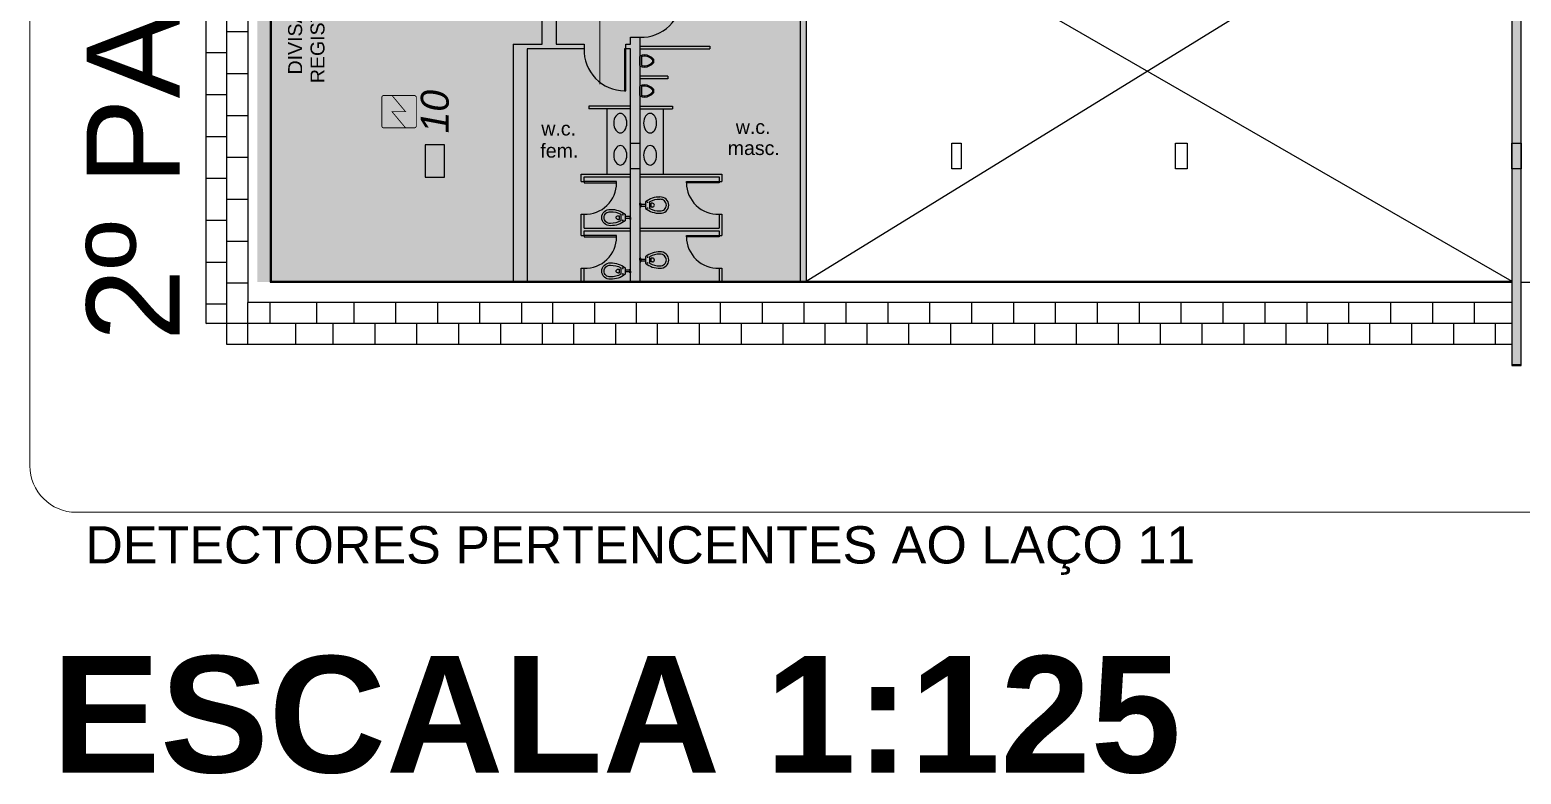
# Model space of a CAD drawing. Header units: metres. Extents: x -331 to 2982, y 362 to 2539.
# Drawn here: x 741.17 to 773.21, y 1841.94 to 1857.93 of the extents above; entities that cross this region are included whole.
import ezdxf
from ezdxf.enums import TextEntityAlignment as Align

# ---------------------------------------------------------------- set-up
doc = ezdxf.new("R2010")
doc.units = ezdxf.units.M
doc.layers.add('_corredores', color=251, linetype='Continuous', plot=False)
doc.layers.add('_salas', color=251, linetype='Continuous', plot=False)
for name, color, linetype in [('ALV', 251, 'Continuous'), ('CX', 251, 'Continuous'), ('Det', 251, 'Continuous'), ('DET. FUMAÇA', 1, 'Continuous'), ('Div', 251, 'Continuous'), ('Est', 251, 'Continuous'), ('Mob', 251, 'Continuous'), ('SALAS NOVAS', 7, 'Continuous'), ('Texto_Salas', 251, 'Continuous'), ('vid', 251, 'Continuous')]:
    doc.layers.add(name, color=color, linetype=linetype)
doc.styles.add('ARIAL', font='arial.ttf')
doc.styles.add('DESTAQUE', font='arial.ttf', dxfattribs={"height": 0.4})
doc.styles.get("Standard").update_dxf_attribs({"font": 'arial.ttf', "height": 0.3})
doc.styles.add('X3G_ENTITY_1416AFBF', font='arial.ttf', dxfattribs={"height": 0.6})
doc.styles.add('X3G_ENTITY_1421C020', font='arialbd.ttf', dxfattribs={"height": 2.5})

# ---------------------------------------------------------------- blocks, each defined once
blk = doc.blocks.new('VASO')
at = {"layer": 'Mob'}
for p, q in [((302.351, 172.465), (302.38, 172.465)), ((302.351, 172.383), (302.38, 172.383)), ((302.38, 172.465), (302.38, 172.383)), ((302.411, 172.354), (302.411, 172.494)), ((302.499, 172.354), (302.499, 172.494)), ((302.599, 172.444), (302.499, 172.444)), ((302.599, 172.404), (302.499, 172.404)), ((302.599, 172.444), (302.599, 172.455)), ((302.599, 172.404), (302.599, 172.444)), ((302.599, 172.404), (302.599, 172.393)), ((302.619, 172.464), (302.609, 172.464)), ((302.619, 172.383), (302.609, 172.383)), ((302.619, 172.424), (302.619, 172.464)), ((302.619, 172.424), (302.619, 172.383))]:
    blk.add_line(p, q, dxfattribs=at)
for centre in [(302.453, 172.486), (302.453, 172.362)]:
    blk.add_circle(centre, 0.00707, dxfattribs=at)
for centre, radius, start, end in [((302.178, 172.42), 0.179, 86.6811, 178.7962), ((302.178, 172.427), 0.179, 181.2038, 273.3189), ((302.178, 172.42), 0.129, 86.6811, 178.7962), ((302.178, 172.427), 0.129, 181.2038, 273.3189), ((302.205, 172.134), 0.464, 50.6979, 92.0637), ((302.205, 172.713), 0.464, 267.9363, 309.3021), ((302.205, 172.134), 0.414, 60.1325, 92.0637), ((302.205, 172.713), 0.414, 267.9363, 299.8675), ((302.349, 172.422), 0.043, 86.6811, 178.7962), ((302.349, 172.426), 0.043, 181.2038, 273.3189), ((302.609, 172.455), 0.00935, 90, 180), ((302.609, 172.393), 0.00935, 180, 270)]:
    blk.add_arc(centre, radius, start, end, dxfattribs=at)
blk = doc.blocks.new('Detector de fumaça')
at = {"layer": 'DET. FUMAÇA', "linetype": 'Continuous', "lineweight": 15, "const_width": 0.0187}
blk.add_lwpolyline([(774.599, 539.816), (775.249, 539.816, -0.414214), (775.296, 539.769), (775.296, 539.167, -0.414214), (775.249, 539.12), (774.599, 539.12, -0.414214), (774.553, 539.167), (774.553, 539.769, -0.414214)], format="xyb", close=True, dxfattribs=at)
blk.add_lwpolyline([(774.773, 539.816), (775.064, 539.468), (774.773, 539.468), (775.064, 539.12)], dxfattribs=at)

msp = doc.modelspace()

# ---------------------------------------------------------------- hatches: boundary and pattern name
at = {"layer": '_corredores', "transparency": 33554508}
h = msp.add_hatch(color=256, dxfattribs=at)
h.dxf.hatch_style = 1
h.paths.add_polyline_path([(851.609, 1924.544), (870.379, 1924.544), (870.379, 1926.38), (870.189, 1926.38), (870.189, 1926.577), (870.003, 1926.764), (866.304, 1926.765), (866.288, 1926.731), (866.184, 1926.814), (865.422, 1927.574), (863.994, 1927.574), (862.566, 1927.574), (861.756, 1926.765), (861.72, 1926.765), (861.716, 1926.764), (861.703, 1926.763), (861.685, 1926.763), (858.091, 1926.765), (857.744, 1926.418), (857.397, 1926.765), (853.804, 1926.765), (853.788, 1926.731), (853.684, 1926.814), (852.922, 1927.574), (851.494, 1927.574), (849.748, 1927.574), (849.748, 1926.814), (849.608, 1926.814), (849.608, 1929.894), (841.234, 1929.894), (841.234, 1928.054), (840.474, 1928.054), (840.474, 1927.096), (840.756, 1926.814), (840.374, 1926.432), (840.042, 1926.765), (836.434, 1926.765), (836.419, 1926.731), (836.314, 1926.814), (835.553, 1927.574), (834.124, 1927.574), (832.696, 1927.574), (831.886, 1926.765), (831.85, 1926.765), (831.847, 1926.764), (831.833, 1926.763), (831.815, 1926.763), (828.221, 1926.765), (827.874, 1926.418), (827.528, 1926.765), (823.934, 1926.765), (823.918, 1926.731), (823.814, 1926.814), (823.052, 1927.574), (821.624, 1927.574), (820.195, 1927.574), (819.385, 1926.765), (819.35, 1926.765), (819.346, 1926.764), (819.333, 1926.763), (819.315, 1926.763), (815.721, 1926.765), (815.374, 1926.418), (815.027, 1926.765), (811.434, 1926.765), (811.418, 1926.731), (811.314, 1926.814), (810.552, 1927.574), (809.124, 1927.574), (807.695, 1927.574), (806.886, 1926.765), (806.85, 1926.765), (806.846, 1926.764), (806.833, 1926.763), (806.815, 1926.763), (803.221, 1926.765), (802.874, 1926.418), (802.527, 1926.765), (798.934, 1926.765), (798.918, 1926.731), (798.814, 1926.814), (798.052, 1927.574), (796.624, 1927.574), (795.195, 1927.574), (794.386, 1926.765), (794.35, 1926.765), (794.346, 1926.764), (794.333, 1926.763), (794.315, 1926.763), (790.721, 1926.765), (790.374, 1926.418), (790.027, 1926.765), (786.434, 1926.765), (786.418, 1926.731), (786.314, 1926.814), (785.552, 1927.574), (784.124, 1927.574), (782.696, 1927.574), (781.886, 1926.765), (781.85, 1926.765), (781.846, 1926.764), (781.833, 1926.763), (781.815, 1926.763), (778.221, 1926.765), (777.874, 1926.418), (777.527, 1926.765), (773.934, 1926.765), (773.918, 1926.731), (773.814, 1926.814), (773.052, 1927.574), (771.624, 1927.574), (770.196, 1927.574), (769.386, 1926.765), (769.35, 1926.765), (769.347, 1926.764), (769.333, 1926.763), (769.315, 1926.763), (765.615, 1926.764), (765.429, 1926.577), (765.429, 1926.38), (765.239, 1926.38), (765.239, 1924.544), (770.084, 1924.544), (770.084, 1914.631), (770.394, 1914.631), (770.394, 1905.511), (765.009, 1905.511), (765.009, 1910.811), (763.809, 1910.811), (763.809, 1905.511), (755.909, 1905.511), (755.909, 1910.811), (754.809, 1910.811), (754.809, 1905.511), (746.059, 1905.511), (746.059, 1901.896), (748.429, 1901.896), (748.429, 1903.596), (748.029, 1903.596), (748.029, 1903.796), (754.454, 1903.796), (754.454, 1903.596), (754.129, 1903.596), (754.129, 1901.896), (754.454, 1901.896), (754.454, 1901.696), (754.454, 1901.171), (757.954, 1901.171), (757.954, 1903.571), (757.954, 1903.771), (768.009, 1903.771), (768.009, 1903.751), (768.814, 1903.751), (768.814, 1895.791), (767.984, 1895.791), (767.984, 1895.771), (762.344, 1895.771), (761.069, 1895.771), (761.069, 1893.046), (754.154, 1893.046), (752.479, 1893.046), (752.479, 1860.521), (752.479, 1859.096), (752.479, 1857.621), (754.079, 1857.621), (754.079, 1860.546), (753.904, 1860.546), (753.904, 1863.421), (754.169, 1863.421), (754.169, 1887.631), (760.804, 1887.631), (760.804, 1887.721), (768.909, 1887.721), (770.309, 1887.721), (771.909, 1887.721), (773.009, 1887.721), (775.859, 1887.721), (775.859, 1886.621), (777.159, 1886.621), (777.159, 1887.721), (788.759, 1887.721), (788.759, 1886.621), (790.059, 1886.621), (790.059, 1887.721), (802.309, 1887.721), (804.009, 1887.721), (844.959, 1887.721), (844.959, 1887.896), (845.259, 1887.896), (845.259, 1887.543), (845.259, 1863.221), (807.109, 1863.221), (807.109, 1860.671), (807.109, 1860.571), (806.556, 1860.571), (806.556, 1858.751), (806.556, 1855.871), (806.556, 1855.143), (807.956, 1855.143), (807.956, 1857.121), (809.134, 1857.121), (809.134, 1860.671), (845.259, 1860.671), (845.259, 1855.977), (846.384, 1855.977), (846.384, 1856.871), (846.034, 1856.871), (846.034, 1856.971), (846.434, 1856.971), (846.434, 1860.671), (849.184, 1860.671), (849.184, 1856.971), (849.584, 1856.971), (849.584, 1856.871), (849.234, 1856.871), (849.234, 1855.977), (850.459, 1855.977), (850.459, 1860.671), (859.459, 1860.671), (859.459, 1863.221), (849.559, 1863.221), (849.559, 1888.221), (849.659, 1888.221), (849.659, 1887.721), (854.289, 1887.721), (854.289, 1895.621), (859.259, 1895.621), (859.259, 1905.521), (857.359, 1905.521), (857.359, 1905.621), (858.034, 1905.621), (858.034, 1908.221), (853.709, 1908.221), (853.709, 1908.184), (853.609, 1908.184), (853.609, 1910.121), (850.859, 1910.121), (850.86, 1912.861), (849.659, 1912.861), (849.659, 1908.921), (852.409, 1908.921), (852.409, 1903.771), (852.409, 1895.701), (852.409, 1890.371), (849.559, 1890.371), (849.559, 1908.921), (849.559, 1912.961), (852.259, 1912.961), (852.259, 1914.631), (851.609, 1914.631)])
h.paths.add_polyline_path([(845.929, 1914.631), (846.006, 1914.631), (846.006, 1905.511), (844.999, 1905.511), (844.999, 1909.911), (845.009, 1910.811), (843.809, 1910.811), (843.809, 1905.511), (835.009, 1905.511), (835.009, 1910.811), (833.809, 1910.811), (833.809, 1905.511), (825.009, 1905.511), (825.009, 1910.811), (823.809, 1910.811), (823.809, 1905.511), (815.009, 1905.511), (815.009, 1910.811), (813.809, 1910.811), (813.809, 1905.511), (805.009, 1905.511), (805.009, 1910.811), (803.809, 1910.811), (803.809, 1905.511), (795.009, 1905.511), (795.009, 1910.811), (793.809, 1910.811), (793.809, 1905.511), (785.009, 1905.511), (785.009, 1910.811), (783.809, 1910.811), (783.809, 1905.511), (775.009, 1905.511), (775.009, 1910.811), (773.979, 1910.811), (773.979, 1905.511), (773.194, 1905.511), (773.194, 1914.631), (773.124, 1914.631), (773.124, 1920.111), (775.144, 1920.111), (775.144, 1921.611), (775.124, 1921.611), (775.124, 1922.031), (773.624, 1922.031), (773.624, 1921.611), (773.164, 1921.611), (773.164, 1924.544), (845.929, 1924.543), (845.929, 1921.611), (845.469, 1921.611), (845.469, 1922.031), (843.969, 1922.031), (843.969, 1921.611), (843.949, 1920.111), (845.929, 1920.111)], flags=16)
h.paths.add_polyline_path([(851.494, 1926.432), (851.112, 1926.814), (851.494, 1927.196), (851.876, 1926.814)], flags=16)
h.paths.add_polyline_path([(845.244, 1926.432), (844.862, 1926.814), (845.244, 1927.196), (845.626, 1926.814)], flags=16)
h.paths.add_polyline_path([(845.119, 1903.801), (845.119, 1895.821), (845.259, 1895.821), (845.259, 1890.321), (839.659, 1890.321), (775.859, 1890.321), (772.984, 1890.321), (772.984, 1895.791), (771.754, 1895.791), (771.754, 1903.746), (773.099, 1903.746), (773.099, 1903.801)], flags=16)
h.paths.add_polyline_path([(834.506, 1926.814), (834.124, 1926.432), (833.742, 1926.814), (834.124, 1927.196)], flags=16)
h.paths.add_polyline_path([(863.612, 1926.814), (863.994, 1927.196), (864.376, 1926.814), (863.994, 1926.432)], flags=16)
h.paths.add_polyline_path([(845.259, 1895.821), (845.259, 1890.321), (839.659, 1890.321), (775.859, 1890.321), (772.984, 1890.321), (772.984, 1895.821), (775.859, 1895.821), (839.659, 1895.821)], flags=0)
h.paths.add_polyline_path([(822.006, 1926.814), (821.624, 1926.432), (821.242, 1926.814), (821.624, 1927.196)], flags=16)
h.paths.add_polyline_path([(809.506, 1926.814), (809.124, 1926.432), (808.742, 1926.814), (809.124, 1927.196)], flags=16)
h.paths.add_polyline_path([(797.006, 1926.814), (796.624, 1926.432), (796.242, 1926.814), (796.624, 1927.196)], flags=16)
h.paths.add_polyline_path([(784.506, 1926.814), (784.124, 1926.432), (783.742, 1926.814), (784.124, 1927.196)], flags=16)
h.paths.add_polyline_path([(772.006, 1926.814), (771.624, 1926.432), (771.242, 1926.814), (771.624, 1927.196)], flags=16)
edge = h.paths.add_edge_path(flags=16)
edge.add_line((767.555, 1893.924), (767.408, 1893.821))
edge.add_line((767.408, 1893.821), (767.203, 1894.065))
edge.add_line((767.203, 1894.065), (766.309, 1893.171))
edge.add_arc((765.909, 1892.771), 0.565, -45, 45, ccw=False)
edge.add_line((766.309, 1892.372), (767.203, 1891.477))
edge.add_line((767.203, 1891.477), (767.408, 1891.721))
edge.add_line((767.408, 1891.721), (767.555, 1891.618))
edge.add_arc((765.909, 1892.771), 2.01, 35, 325, ccw=False)
at = {"layer": '_salas', "transparency": 33554559}
h = msp.add_hatch(color=256, dxfattribs=at)
h.dxf.hatch_style = 1
h.paths.add_polyline_path([(746.059, 1852.511), (757.849, 1852.511), (757.849, 1860.546), (754.079, 1860.546), (754.079, 1857.621), (752.479, 1857.621), (752.479, 1859.096), (752.479, 1860.521), (752.479, 1893.246), (746.059, 1893.246)])
h = msp.add_hatch(color=256, dxfattribs=at)
h.dxf.hatch_style = 1
h.paths.add_polyline_path([(770.509, 1887.521), (773.009, 1887.521), (773.009, 1887.721), (771.909, 1887.721), (770.309, 1887.721), (768.909, 1887.721), (760.804, 1887.721), (760.804, 1887.631), (760.804, 1887.521), (762.299, 1887.521), (762.309, 1863.421), (757.849, 1863.421), (757.849, 1861.271), (762.385, 1861.271), (762.385, 1861.321), (770.309, 1861.321), (770.309, 1861.071), (770.509, 1861.071), (770.509, 1863.271), (773.009, 1863.271), (773.009, 1850.721), (773.209, 1850.721), (773.209, 1866.521), (773.009, 1866.521), (773.009, 1863.421), (770.509, 1863.421)])
h = msp.add_hatch(color=256, dxfattribs=at)
h.dxf.hatch_style = 1
h.paths.add_polyline_path([(773.009, 1863.271), (773.009, 1850.721), (773.209, 1850.721), (773.209, 1866.521), (773.009, 1866.521), (773.009, 1863.421), (770.509, 1863.421), (770.509, 1863.271)])

# ---------------------------------------------------------------- linework, layer by layer
at = {"layer": 'ALV', "color": 251}
for p, q in [((773.209, 1850.721), (773.209, 1866.521)), ((773.009, 1861.871), (773.009, 1850.721)), ((757.849, 1861.271), (757.849, 1852.531)), ((757.729, 1852.531), (757.729, 1858.771)), ((752.179, 1857.621), (752.179, 1857.771)), ((752.179, 1857.621), (752.179, 1857.771)), ((754.079, 1857.621), (754.079, 1857.771)), ((754.079, 1857.771), (754.279, 1857.771)), ((754.279, 1857.771), (754.279, 1852.531)), ((751.559, 1857.621), (752.179, 1857.621)), ((751.559, 1857.621), (751.559, 1852.531)), ((751.559, 1857.621), (752.179, 1857.621)), ((751.559, 1857.621), (751.559, 1852.531)), ((753.079, 1857.521), (751.859, 1857.521)), ((751.859, 1857.521), (751.859, 1852.531)), ((753.079, 1857.521), (751.859, 1857.521)), ((751.859, 1857.521), (751.859, 1852.531)), ((752.483, 1857.621), (753.079, 1857.621)), ((753.079, 1857.621), (753.079, 1857.521)), ((753.079, 1857.621), (753.079, 1857.521)), ((753.979, 1857.521), (753.979, 1857.621)), ((753.979, 1857.621), (754.079, 1857.621)), ((754.079, 1857.521), (753.979, 1857.521)), ((754.079, 1852.531), (754.079, 1857.521)), ((754.079, 1857.421), (754.079, 1857.421))]:
    msp.add_line(p, q, dxfattribs=at)
at = {"layer": 'ALV'}
for p, q in [((752.179, 1857.621), (752.179, 1864.869)), ((752.483, 1864.869), (752.483, 1857.621)), ((751.559, 1857.621), (751.559, 1852.531)), ((751.559, 1857.621), (752.179, 1857.621)), ((751.859, 1857.521), (751.859, 1852.531))]:
    msp.add_line(p, q, dxfattribs=at)
at = {"layer": 'CX'}
for p, q in [((753.019, 1854.671), (753.019, 1854.831)), ((753.019, 1853.511), (753.019, 1853.971)), ((753.019, 1852.531), (753.019, 1852.811))]:
    msp.add_line(p, q, dxfattribs=at)
at = {"layer": 'CX', "color": 251, "ltscale": 8}
for points in [[(753.979, 1857.521), (753.949, 1857.521), (753.949, 1856.621), (753.979, 1856.621)], [(753.079, 1854.671), (753.079, 1854.641), (753.779, 1854.641), (753.779, 1854.671)], [(755.979, 1854.671), (755.979, 1854.641), (755.279, 1854.641), (755.279, 1854.671)], [(753.079, 1853.511), (753.079, 1853.481), (753.779, 1853.481), (753.779, 1853.511)], [(755.979, 1853.511), (755.979, 1853.481), (755.279, 1853.481), (755.279, 1853.511)]]:
    msp.add_lwpolyline(points, close=True, dxfattribs=at)
for centre, radius, start, end in [((754.309, 1858.641), 0.871, 268.058, 0), ((753.949, 1857.492), 0.871, 178.058, 270), ((753.108, 1854.641), 0.671, 267.4911, 0), ((755.95, 1854.641), 0.671, 180, 272.5089), ((753.108, 1853.481), 0.671, 267.4911, 0), ((755.95, 1853.481), 0.671, 180, 272.5089)]:
    msp.add_arc(centre, radius, start, end, dxfattribs=at)
at = {"layer": 'Det', "color": 251}
for p, q in [((744.959, 1851.621), (744.959, 1893.046)), ((745.409, 1851.621), (745.409, 1893.046)), ((745.859, 1893.046), (745.859, 1852.071)), ((745.859, 1893.046), (745.859, 1852.071)), ((757.849, 1852.531), (773.009, 1861.871)), ((757.849, 1861.271), (773.009, 1852.531)), ((744.959, 1857.891), (744.959, 1857.891)), ((745.409, 1857.891), (745.859, 1857.891)), ((745.409, 1857.891), (745.859, 1857.891)), ((744.959, 1857.441), (745.409, 1857.441)), ((744.959, 1856.991), (744.959, 1856.991)), ((745.409, 1856.991), (745.859, 1856.991)), ((745.409, 1856.991), (745.859, 1856.991)), ((744.959, 1856.541), (745.409, 1856.541)), ((744.959, 1856.091), (744.959, 1856.091)), ((745.409, 1856.091), (745.859, 1856.091)), ((745.409, 1856.091), (745.859, 1856.091)), ((744.959, 1855.641), (745.409, 1855.641)), ((744.959, 1855.191), (744.959, 1855.191)), ((745.409, 1855.191), (745.859, 1855.191)), ((745.409, 1855.191), (745.859, 1855.191)), ((744.959, 1854.741), (745.409, 1854.741)), ((744.959, 1854.291), (744.959, 1854.291)), ((745.409, 1854.291), (745.859, 1854.291)), ((745.409, 1854.291), (745.859, 1854.291)), ((744.959, 1853.841), (745.409, 1853.841)), ((744.959, 1853.391), (744.959, 1853.391)), ((745.409, 1853.391), (745.859, 1853.391)), ((745.409, 1853.391), (745.859, 1853.391)), ((744.959, 1852.941), (745.409, 1852.941)), ((744.959, 1852.491), (744.959, 1852.491)), ((745.409, 1852.491), (745.859, 1852.491)), ((745.409, 1852.491), (745.859, 1852.491)), ((744.959, 1852.041), (745.409, 1852.041)), ((773.009, 1852.071), (745.859, 1852.071)), ((745.859, 1851.621), (745.859, 1852.071)), ((746.339, 1851.621), (746.339, 1852.071)), ((747.339, 1851.621), (747.339, 1852.071)), ((748.139, 1851.621), (748.139, 1852.071)), ((749.039, 1851.621), (749.039, 1852.071)), ((749.939, 1851.621), (749.939, 1852.071)), ((750.839, 1851.621), (750.839, 1852.071)), ((751.739, 1851.621), (751.739, 1852.071)), ((752.409, 1851.621), (752.409, 1852.071)), ((753.309, 1851.621), (753.309, 1852.071)), ((754.209, 1851.621), (754.209, 1852.071)), ((755.109, 1851.621), (755.109, 1852.071)), ((756.009, 1851.621), (756.009, 1852.071)), ((756.909, 1851.621), (756.909, 1852.071)), ((757.809, 1851.621), (757.809, 1852.071)), ((758.709, 1851.621), (758.709, 1852.071)), ((759.609, 1851.621), (759.609, 1852.071)), ((760.509, 1851.621), (760.509, 1852.071)), ((761.409, 1851.621), (761.409, 1852.071)), ((762.309, 1851.621), (762.309, 1852.071)), ((763.209, 1851.621), (763.209, 1852.071)), ((764.109, 1851.621), (764.109, 1852.071)), ((765.009, 1851.621), (765.009, 1852.071)), ((765.459, 1852.071), (765.459, 1852.071)), ((765.909, 1851.621), (765.909, 1852.071)), ((766.359, 1852.071), (766.359, 1852.071)), ((766.809, 1851.621), (766.809, 1852.071)), ((767.259, 1852.071), (767.259, 1852.071)), ((767.709, 1851.621), (767.709, 1852.071)), ((768.159, 1852.071), (768.159, 1852.071)), ((768.609, 1851.621), (768.609, 1852.071)), ((769.059, 1852.071), (769.059, 1852.071)), ((769.509, 1851.621), (769.509, 1852.071)), ((769.959, 1852.071), (769.959, 1852.071)), ((770.409, 1851.621), (770.409, 1852.071)), ((770.859, 1852.071), (770.859, 1852.071)), ((771.309, 1851.621), (771.309, 1852.071)), ((771.759, 1852.071), (771.759, 1852.071)), ((772.209, 1851.621), (772.209, 1852.071)), ((772.659, 1852.071), (772.659, 1852.071)), ((745.409, 1851.621), (744.959, 1851.621)), ((744.959, 1851.591), (744.959, 1851.591)), ((745.409, 1851.171), (745.409, 1851.621)), ((745.859, 1851.621), (745.409, 1851.621)), ((773.009, 1851.621), (745.859, 1851.621)), ((745.859, 1851.171), (745.859, 1851.621)), ((746.889, 1851.171), (746.889, 1851.621)), ((747.689, 1851.171), (747.689, 1851.621)), ((748.589, 1851.171), (748.589, 1851.621)), ((749.489, 1851.171), (749.489, 1851.621)), ((750.389, 1851.171), (750.389, 1851.621)), ((751.289, 1851.171), (751.289, 1851.621)), ((752.189, 1851.171), (752.189, 1851.621)), ((752.859, 1851.171), (752.859, 1851.621)), ((753.759, 1851.171), (753.759, 1851.621)), ((754.659, 1851.171), (754.659, 1851.621)), ((755.559, 1851.171), (755.559, 1851.621)), ((756.459, 1851.171), (756.459, 1851.621)), ((757.359, 1851.171), (757.359, 1851.621)), ((758.259, 1851.171), (758.259, 1851.621)), ((759.159, 1851.171), (759.159, 1851.621)), ((760.059, 1851.171), (760.059, 1851.621)), ((760.959, 1851.171), (760.959, 1851.621)), ((761.859, 1851.171), (761.859, 1851.621)), ((762.759, 1851.171), (762.759, 1851.621)), ((763.659, 1851.171), (763.659, 1851.621)), ((764.559, 1851.171), (764.559, 1851.621)), ((765.459, 1851.171), (765.459, 1851.621)), ((766.359, 1851.171), (766.359, 1851.621)), ((767.259, 1851.171), (767.259, 1851.621)), ((768.159, 1851.171), (768.159, 1851.621)), ((769.059, 1851.171), (769.059, 1851.621)), ((769.959, 1851.171), (769.959, 1851.621)), ((770.859, 1851.171), (770.859, 1851.621)), ((771.759, 1851.171), (771.759, 1851.621)), ((772.659, 1851.171), (772.659, 1851.621)), ((773.009, 1851.171), (745.409, 1851.171)), ((745.439, 1851.171), (745.439, 1851.171)), ((746.339, 1851.171), (746.339, 1851.171)), ((747.339, 1851.171), (747.339, 1851.171)), ((748.139, 1851.171), (748.139, 1851.171)), ((749.039, 1851.171), (749.039, 1851.171)), ((749.939, 1851.171), (749.939, 1851.171)), ((750.839, 1851.171), (750.839, 1851.171)), ((751.739, 1851.171), (751.739, 1851.171)), ((752.409, 1851.171), (752.409, 1851.171)), ((753.309, 1851.171), (753.309, 1851.171)), ((754.209, 1851.171), (754.209, 1851.171))]:
    msp.add_line(p, q, dxfattribs=at)
at = {"layer": 'Det'}
for p, q in [((745.859, 1893.046), (745.859, 1852.071)), ((745.409, 1857.891), (745.859, 1857.891)), ((745.409, 1856.991), (745.859, 1856.991)), ((745.409, 1856.091), (745.859, 1856.091)), ((745.409, 1855.191), (745.859, 1855.191)), ((745.409, 1854.291), (745.859, 1854.291)), ((745.409, 1853.391), (745.859, 1853.391)), ((745.409, 1852.491), (745.859, 1852.491))]:
    msp.add_line(p, q, dxfattribs=at)
at = {"layer": 'Div', "color": 230, "linetype": 'Continuous', "lineweight": 0}
for p, q in [((741.174, 1917.572), (741.174, 1848.565)), ((742.174, 1847.565), (785.441, 1847.565))]:
    msp.add_line(p, q, dxfattribs=at)
at = {"layer": 'Div', "color": 150, "linetype": 'Continuous', "lineweight": 0}
msp.add_line((753.42, 1888.505), (753.42, 1856.76), dxfattribs=at)
at = {"layer": 'Div', "lineweight": 0}
for p, q in [((754.279, 1857.581), (755.779, 1857.581)), ((754.279, 1857.521), (755.779, 1857.521)), ((755.779, 1857.581), (755.779, 1857.521)), ((754.879, 1856.936), (754.279, 1856.936)), ((754.879, 1856.876), (754.279, 1856.876)), ((754.879, 1856.936), (754.879, 1856.876)), ((753.179, 1856.291), (753.179, 1856.231)), ((754.079, 1856.291), (753.179, 1856.291)), ((754.079, 1856.231), (753.179, 1856.231)), ((754.279, 1856.291), (754.979, 1856.291)), ((754.279, 1856.231), (754.979, 1856.231)), ((754.979, 1856.291), (754.979, 1856.231)), ((753.019, 1854.831), (754.079, 1854.831)), ((753.019, 1854.671), (753.019, 1854.831)), ((753.019, 1854.671), (753.019, 1854.831)), ((754.279, 1854.831), (756.039, 1854.831)), ((756.039, 1854.831), (756.039, 1854.671)), ((753.019, 1854.671), (753.079, 1854.671)), ((753.019, 1854.671), (753.079, 1854.671)), ((753.079, 1854.671), (753.079, 1854.771)), ((753.079, 1854.771), (754.079, 1854.771)), ((753.079, 1854.671), (753.079, 1854.771)), ((754.279, 1854.771), (755.979, 1854.771)), ((755.979, 1854.771), (755.979, 1854.671)), ((755.979, 1854.671), (756.039, 1854.671)), ((753.019, 1853.511), (753.019, 1853.971)), ((753.019, 1853.971), (753.079, 1853.971)), ((753.019, 1853.511), (753.019, 1853.971)), ((753.019, 1853.971), (753.079, 1853.971)), ((753.079, 1853.671), (753.079, 1853.971)), ((753.079, 1853.671), (753.079, 1853.971)), ((755.979, 1853.971), (755.979, 1853.671)), ((755.979, 1853.971), (756.039, 1853.971)), ((756.039, 1853.971), (756.039, 1853.511)), ((753.079, 1853.671), (754.079, 1853.671)), ((753.079, 1853.511), (753.079, 1853.611)), ((753.079, 1853.611), (754.079, 1853.611)), ((753.079, 1853.511), (753.079, 1853.611)), ((754.279, 1853.671), (755.979, 1853.671)), ((754.279, 1853.611), (755.979, 1853.611)), ((755.979, 1853.611), (755.979, 1853.511)), ((753.019, 1853.511), (753.079, 1853.511)), ((753.019, 1853.511), (753.079, 1853.511)), ((755.979, 1853.511), (756.039, 1853.511)), ((753.019, 1852.531), (753.019, 1852.811)), ((753.019, 1852.811), (753.079, 1852.811)), ((753.019, 1852.531), (753.019, 1852.811)), ((753.019, 1852.811), (753.079, 1852.811)), ((753.079, 1852.531), (753.079, 1852.811)), ((753.079, 1852.531), (753.079, 1852.811)), ((755.979, 1852.811), (755.979, 1852.531)), ((755.979, 1852.811), (756.039, 1852.811)), ((756.039, 1852.811), (756.039, 1852.531))]:
    msp.add_line(p, q, dxfattribs=at)
at = {"layer": 'Div', "color": 251}
for p, q in [((754.279, 1857.581), (755.779, 1857.581)), ((754.279, 1857.521), (755.779, 1857.521)), ((755.779, 1857.581), (755.779, 1857.521)), ((754.879, 1856.936), (754.279, 1856.936)), ((754.879, 1856.876), (754.279, 1856.876)), ((754.879, 1856.936), (754.879, 1856.876)), ((753.179, 1856.291), (753.179, 1856.231)), ((754.079, 1856.291), (753.179, 1856.291)), ((754.079, 1856.231), (753.179, 1856.231)), ((754.279, 1856.291), (754.979, 1856.291)), ((754.279, 1856.231), (754.979, 1856.231)), ((754.979, 1856.291), (754.979, 1856.231)), ((753.019, 1854.831), (754.079, 1854.831)), ((753.019, 1854.671), (753.019, 1854.831)), ((753.019, 1854.671), (753.019, 1854.831)), ((754.279, 1854.831), (756.039, 1854.831)), ((756.039, 1854.831), (756.039, 1854.671)), ((753.019, 1854.671), (753.079, 1854.671)), ((753.019, 1854.671), (753.079, 1854.671)), ((753.079, 1854.671), (753.079, 1854.771)), ((753.079, 1854.771), (754.079, 1854.771)), ((753.079, 1854.671), (753.079, 1854.771)), ((754.279, 1854.771), (755.979, 1854.771)), ((755.979, 1854.771), (755.979, 1854.671)), ((755.979, 1854.671), (756.039, 1854.671)), ((753.019, 1853.511), (753.019, 1853.971)), ((753.019, 1853.971), (753.079, 1853.971)), ((753.019, 1853.511), (753.019, 1853.971)), ((753.019, 1853.971), (753.079, 1853.971)), ((753.079, 1853.671), (753.079, 1853.971)), ((753.079, 1853.671), (753.079, 1853.971)), ((755.979, 1853.971), (755.979, 1853.671)), ((755.979, 1853.971), (756.039, 1853.971)), ((756.039, 1853.971), (756.039, 1853.511)), ((753.079, 1853.671), (754.079, 1853.671)), ((753.079, 1853.511), (753.079, 1853.611)), ((753.079, 1853.611), (754.079, 1853.611)), ((753.079, 1853.511), (753.079, 1853.611)), ((754.279, 1853.671), (755.979, 1853.671)), ((754.279, 1853.611), (755.979, 1853.611)), ((755.979, 1853.611), (755.979, 1853.511)), ((753.019, 1853.511), (753.079, 1853.511)), ((753.019, 1853.511), (753.079, 1853.511)), ((755.979, 1853.511), (756.039, 1853.511)), ((753.019, 1852.531), (753.019, 1852.811)), ((753.019, 1852.811), (753.079, 1852.811)), ((753.019, 1852.531), (753.019, 1852.811)), ((753.019, 1852.811), (753.079, 1852.811)), ((753.079, 1852.531), (753.079, 1852.811)), ((753.079, 1852.531), (753.079, 1852.811)), ((755.979, 1852.811), (755.979, 1852.531)), ((755.979, 1852.811), (756.039, 1852.811)), ((756.039, 1852.811), (756.039, 1852.531))]:
    msp.add_line(p, q, dxfattribs=at)
at = {"layer": 'Div', "color": 230, "linetype": 'Continuous', "lineweight": 0}
msp.add_arc((742.174, 1848.565), 1, 180, 270, dxfattribs=at)
at = {"layer": 'Est', "color": 251}
for points in [[(754.079, 1854.946), (754.079, 1855.496), (754.279, 1855.496), (754.279, 1854.946)], [(760.979, 1854.946), (760.979, 1855.496), (761.179, 1855.496), (761.179, 1854.946)], [(765.784, 1854.946), (765.784, 1855.496), (766.034, 1855.496), (766.034, 1854.946)], [(773.009, 1854.946), (773.009, 1855.496), (773.209, 1855.496), (773.209, 1854.946)], [(749.669, 1854.761), (750.079, 1854.761), (750.079, 1855.461), (749.669, 1855.461)], [(749.669, 1854.761), (750.079, 1854.761), (750.079, 1855.461), (749.669, 1855.461)]]:
    msp.add_lwpolyline(points, close=True, dxfattribs=at)
at = {"layer": 'Est'}
msp.add_lwpolyline([(749.669, 1854.761), (750.079, 1854.761), (750.079, 1855.461), (749.669, 1855.461)], close=True, dxfattribs=at)
at = {"layer": 'Mob', "color": 251, "linetype": 'ByBlock'}
for p, q in [((753.579, 1854.831), (753.579, 1856.231)), ((754.779, 1856.231), (754.779, 1854.831))]:
    msp.add_line(p, q, dxfattribs=at)
for points in [[(754.574, 1857.229, -0.172667), (754.571, 1857.221, -0.12785), (754.469, 1857.147, -0.259672), (754.289, 1857.145, -0.273963), (754.279, 1857.162), (754.279, 1857.357, -0.273963), (754.289, 1857.374, -0.259672), (754.469, 1857.373, -0.12785), (754.571, 1857.298, -0.172667), (754.574, 1857.29)], [(754.551, 1857.237, -0.18231), (754.548, 1857.23, -0.118359), (754.461, 1857.168, -0.207423), (754.332, 1857.153, -0.331444), (754.318, 1857.171), (754.318, 1857.348, -0.331444), (754.332, 1857.367, -0.207423), (754.461, 1857.351, -0.118359), (754.548, 1857.29, -0.18231), (754.551, 1857.282)], [(754.574, 1856.585, -0.172667), (754.571, 1856.578, -0.12785), (754.469, 1856.503, -0.259672), (754.289, 1856.502, -0.273963), (754.279, 1856.519), (754.279, 1856.713, -0.273963), (754.289, 1856.73, -0.259672), (754.469, 1856.729, -0.12785), (754.571, 1856.654, -0.172667), (754.574, 1856.647)], [(754.551, 1856.594, -0.18231), (754.548, 1856.586, -0.118359), (754.461, 1856.525, -0.207423), (754.332, 1856.509, -0.331444), (754.318, 1856.528), (754.318, 1856.705, -0.331444), (754.332, 1856.723, -0.207423), (754.461, 1856.708, -0.118359), (754.548, 1856.646, -0.18231), (754.551, 1856.638)]]:
    msp.add_lwpolyline(points, format="xyb", close=True, dxfattribs=at)
at = {"layer": 'Mob', "color": 251, "linetype": 'ByBlock', "extrusion": (0, 0, -1)}
for centre in [(753.858, 1855.925), (754.498, 1855.925), (753.858, 1855.234), (754.498, 1855.234)]:
    msp.add_ellipse(centre, major_axis=(0, 0.21), ratio=0.666667, dxfattribs=at)
at = {"layer": 'vid', "color": 251, "linetype": 'ByBlock'}
for p, q in [((746.339, 1893.046), (746.339, 1852.511)), ((746.339, 1893.046), (746.339, 1852.511)), ((746.359, 1893.046), (746.359, 1852.531)), ((746.359, 1893.046), (746.359, 1852.531)), ((746.339, 1852.511), (773.009, 1852.511)), ((746.359, 1852.531), (773.009, 1852.531)), ((773.209, 1852.511), (794.609, 1852.511)), ((773.009, 1850.721), (773.209, 1850.721)), ((773.029, 1850.741), (773.189, 1850.741))]:
    msp.add_line(p, q, dxfattribs=at)
at = {"layer": 'vid', "linetype": 'ByBlock'}
for p, q in [((746.339, 1893.046), (746.339, 1852.511)), ((746.359, 1893.046), (746.359, 1852.531))]:
    msp.add_line(p, q, dxfattribs=at)

# ---------------------------------------------------------------- block references
at = {"layer": 'DET. FUMAÇA', "linetype": 'Continuous', "lineweight": 0}
msp.add_blockref('Detector de fumaça', (-25.819, 1316.703), dxfattribs=at)
at = {"layer": 'Mob', "color": 251, "linetype": 'ByBlock', "rotation": 180}
for p in [(1056.898, 2026.587), (1056.898, 2025.408)]:
    msp.add_blockref('VASO', p, dxfattribs=at)
at = {"layer": 'Mob', "color": 251, "linetype": 'ByBlock', "xscale": -1, "rotation": 180}
for p in [(451.46, 2026.32), (451.46, 2025.171)]:
    msp.add_blockref('VASO', p, dxfattribs=at)

# ---------------------------------------------------------------- texts
at = {"layer": 'Div', "color": 5, "linetype": 'Continuous', "lineweight": 0, "true_color": 0x0000ff, "insert": (749.572, 1855.706), "char_height": 0.6, "attachment_point": 1, "rotation": 90, "style": 'X3G_ENTITY_1416AFBF'}
msp.add_mtext_dynamic_manual_height_columns('{\\fArial|b0|i1|c0|p34;10}', width=13.3188, gutter_width=2.5, heights=[0], dxfattribs=at)
at = {"layer": 'Div', "color": 230, "linetype": 'Continuous', "lineweight": 0, "insert": (742.365, 1847.266), "char_height": 0.8, "attachment_point": 1}
msp.add_mtext_dynamic_manual_height_columns('DETECTORES PERTENCENTES AO LAÇO 11', width=27.20388, gutter_width=2.5, heights=[0], dxfattribs=at)
at = {"layer": 'SALAS NOVAS', "color": 251, "linetype": 'ByBlock', "style": 'X3G_ENTITY_1421C020'}
msp.add_text('ESCALA 1:125', height=2.5, dxfattribs=at).set_placement((753.775, 1841.975), align=Align.CENTER)
at = {"layer": 'Texto_Salas', "color": 251, "linetype": 'ByBlock', "style": 'DESTAQUE'}
for s, p in [('w.c.', (752.534, 1855.659)), ('w.c.', (752.534, 1855.659)), ('w.c.', (756.711, 1855.693)), ('fem.', (752.548, 1855.184)), ('fem.', (752.548, 1855.184)), ('masc.', (756.725, 1855.24))]:
    msp.add_text(s, height=0.3, dxfattribs=at).set_placement(p, align=Align.CENTER)
at = {"layer": 'Texto_Salas', "color": 251, "insert": (744.42, 1861.146), "char_height": 2, "width": 19.86522, "attachment_point": 8, "rotation": 90, "style": 'ARIAL'}
msp.add_mtext('2º PAVIMENTO', dxfattribs=at)
at = {"layer": 'Texto_Salas', "linetype": 'Continuous', "insert": (746.723, 1859.148), "char_height": 0.3, "width": 5.7344, "attachment_point": 2, "rotation": 90, "line_spacing_factor": 0.960657, "style": 'DESTAQUE'}
msp.add_mtext('DIVISÃO DE POSSE E REGISTRO FUNCIONAL', dxfattribs=at)

doc.saveas('drawing.dxf')
